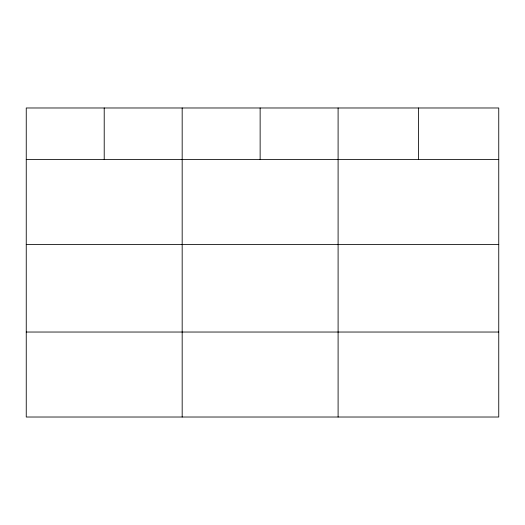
<?xml version="1.0" encoding="UTF-8"?>
<svg xmlns="http://www.w3.org/2000/svg" width="525" height="525" viewBox="0 0 525 525"><rect width="100%" height="100%" fill="white"/><g stroke="black" fill="none" stroke-linecap="round" stroke-linejoin="round"><path stroke-width="0.79" d="M498.75 244.473L498.75 107.979L26.25 107.979L26.25 417.021L498.75 417.021L498.75 244.473L26.25 244.473M26.25 159.488L498.75 159.488M26.25 332.036L498.75 332.036M418.425 107.979L418.425 159.488M338.1 107.979L338.1 417.021M260.137 107.979L260.137 159.488M182.175 107.979L182.175 417.021M104.213 107.979L104.213 159.488"/></g></svg>
